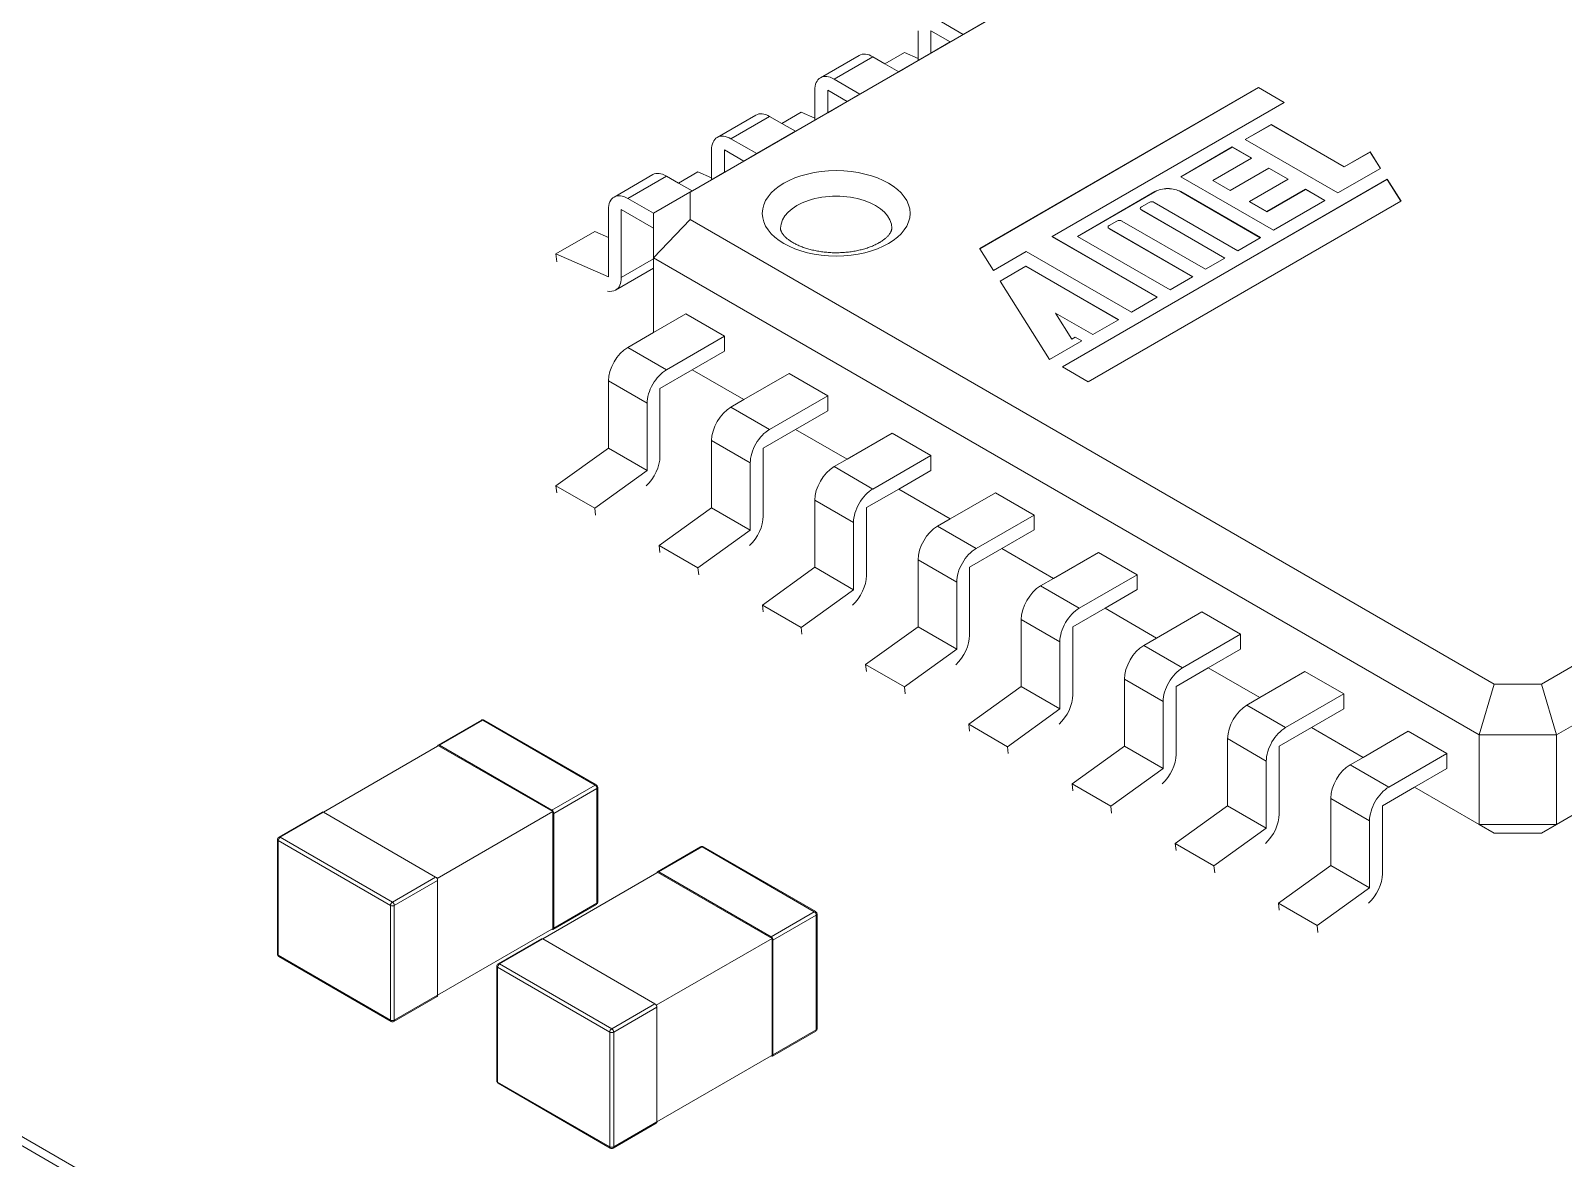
# Model space of a CAD drawing. Header units: millimetres. Extents: x 15 to 415, y 5 to 292.
# Drawn here: x 292.39 to 309.2, y 97.04 to 109.39 of the extents above; entities that cross this region are included whole.
import ezdxf

# ---------------------------------------------------------------- set-up
doc = ezdxf.new("R2010")
doc.units = ezdxf.units.MM
doc.layers.add('Geometries', color=7, linetype='Continuous')

msp = doc.modelspace()

# ---------------------------------------------------------------- linework, layer by layer
at = {"layer": 'Geometries', "linetype": 'Continuous', "lineweight": 15}
for p, q in [((308.439, 112.711), (299.623, 107.621)), ((302.617, 109.35), (303.041, 109.594)), ((302.122, 109.39), (302.122, 109.084)), ((302.263, 109.39), (302.475, 109.268)), ((302.263, 109.39), (302.263, 109.145)), ((302.334, 109.513), (302.617, 109.35)), ((302.263, 109.145), (302.475, 109.268)), ((302.475, 109.268), (302.617, 109.35)), ((301.477, 109.119), (301.052, 108.874)), ((301.627, 109.105), (301.202, 108.86)), ((301.627, 109.105), (301.76, 109.028)), ((301.76, 109.028), (301.972, 109.15)), ((301.91, 108.941), (302.122, 109.064)), ((302.122, 109.084), (301.972, 109.15)), ((302.122, 109.064), (302.263, 109.145)), ((302.122, 109.084), (302.122, 109.064)), ((301.485, 108.696), (301.91, 108.941)), ((301.76, 109.028), (301.91, 108.941)), ((300.99, 108.737), (300.99, 108.431)), ((301.132, 108.737), (301.344, 108.615)), ((301.132, 108.737), (301.132, 108.492)), ((301.202, 108.86), (301.485, 108.696)), ((302.798, 107.003), (305.854, 108.768)), ((302.798, 107.002), (305.854, 108.766)), ((305.854, 108.766), (305.854, 108.768)), ((306.137, 108.604), (305.854, 108.768)), ((306.136, 108.604), (305.854, 108.766)), ((301.132, 108.492), (301.344, 108.615)), ((301.344, 108.615), (301.485, 108.696)), ((303.592, 107.135), (306.136, 108.604)), ((306.136, 108.604), (306.137, 108.604)), ((300.345, 108.466), (299.921, 108.221)), ((300.495, 108.451), (300.071, 108.206)), ((300.495, 108.451), (300.629, 108.374)), ((300.629, 108.374), (300.84, 108.497)), ((300.629, 108.374), (300.778, 108.288)), ((300.778, 108.288), (300.99, 108.411)), ((300.99, 108.431), (300.84, 108.497)), ((300.99, 108.411), (301.132, 108.492)), ((300.99, 108.431), (300.99, 108.411)), ((300.071, 108.206), (300.354, 108.043)), ((300.354, 108.043), (300.778, 108.288)), ((305.709, 108.199), (305.992, 108.362)), ((305.71, 108.198), (305.992, 108.36)), ((305.992, 108.362), (306.794, 107.898)), ((305.992, 108.36), (305.992, 108.362)), ((305.992, 108.36), (306.794, 107.897)), ((299.859, 108.084), (299.859, 107.778)), ((300, 108.084), (300.213, 107.961)), ((300, 108.084), (300, 107.839)), ((300.213, 107.961), (300.354, 108.043)), ((305.002, 107.79), (305.567, 108.117)), ((305.003, 107.79), (305.567, 108.115)), ((305.567, 108.117), (305.78, 107.994)), ((305.567, 108.115), (305.567, 108.117)), ((305.567, 108.115), (305.778, 107.994)), ((305.71, 108.198), (305.709, 108.199)), ((306.724, 107.613), (305.71, 108.198)), ((306.794, 107.898), (307.077, 108.062)), ((306.794, 107.897), (307.077, 108.06)), ((307.077, 108.062), (307.19, 107.882)), ((307.077, 108.06), (307.077, 108.062)), ((307.077, 108.06), (307.19, 107.882)), ((300, 107.839), (300.213, 107.961)), ((305.778, 107.994), (305.355, 107.749)), ((305.969, 107.885), (305.545, 107.64)), ((305.969, 107.884), (305.545, 107.639)), ((305.78, 107.994), (305.778, 107.994)), ((305.969, 107.885), (306.181, 107.763)), ((305.969, 107.884), (305.969, 107.885)), ((305.969, 107.884), (306.179, 107.762)), ((307.19, 107.882), (306.724, 107.613)), ((306.794, 107.897), (306.794, 107.898)), ((307.19, 107.882), (307.19, 107.882)), ((299.214, 107.813), (298.79, 107.568)), ((299.364, 107.798), (298.94, 107.553)), ((299.364, 107.798), (299.497, 107.721)), ((299.497, 107.721), (299.709, 107.843)), ((299.497, 107.721), (299.647, 107.635)), ((299.647, 107.635), (299.859, 107.757)), ((299.859, 107.778), (299.709, 107.843)), ((299.859, 107.757), (300, 107.839)), ((299.859, 107.778), (299.859, 107.757)), ((303.705, 105.706), (307.266, 107.762)), ((303.706, 105.706), (307.266, 107.761)), ((305.003, 107.79), (305.002, 107.79)), ((306.017, 107.204), (305.003, 107.79)), ((305.545, 107.64), (305.355, 107.749)), ((305.355, 107.748), (305.355, 107.749)), ((305.545, 107.639), (305.355, 107.748)), ((306.179, 107.762), (305.757, 107.518)), ((306.181, 107.763), (306.179, 107.762)), ((307.266, 107.762), (307.417, 107.523)), ((307.266, 107.761), (307.266, 107.762)), ((307.266, 107.761), (307.416, 107.523)), ((298.94, 107.553), (299.223, 107.39)), ((299.223, 107.39), (299.647, 107.635)), ((299.623, 107.621), (299.223, 107.39)), ((299.623, 107.621), (299.623, 107.322)), ((303.87, 107.137), (304.719, 107.627)), ((303.872, 107.136), (304.719, 107.625)), ((304.719, 107.625), (304.719, 107.627)), ((305.002, 107.627), (305.875, 107.123)), ((305.002, 107.625), (305.002, 107.627)), ((305.002, 107.625), (305.874, 107.122)), ((305.545, 107.639), (305.545, 107.64)), ((305.946, 107.409), (306.37, 107.653)), ((305.946, 107.407), (306.37, 107.652)), ((306.017, 107.204), (306.581, 107.53)), ((306.582, 107.531), (306.37, 107.653)), ((306.37, 107.652), (306.37, 107.653)), ((306.581, 107.53), (306.37, 107.652)), ((306.581, 107.53), (306.582, 107.531)), ((298.728, 107.431), (298.728, 107.125)), ((298.869, 107.431), (298.869, 106.686)), ((298.869, 107.431), (299.223, 107.227)), ((299.223, 106.9), (299.223, 107.39)), ((299.223, 107.227), (299.223, 107.39)), ((307.416, 107.523), (303.988, 105.543)), ((304.559, 107.443), (304.559, 107.442)), ((304.655, 107.509), (304.57, 107.46)), ((304.57, 107.427), (305.486, 106.898)), ((304.57, 107.425), (304.57, 107.427)), ((304.57, 107.425), (305.485, 106.897)), ((305.628, 106.98), (304.712, 107.509)), ((305.946, 107.409), (305.757, 107.518)), ((305.757, 107.516), (305.757, 107.518)), ((305.946, 107.407), (305.757, 107.516)), ((305.946, 107.407), (305.946, 107.409)), ((307.417, 107.523), (307.416, 107.523)), ((299.623, 107.322), (299.223, 106.9)), ((299.223, 106.89), (299.223, 107.227)), ((299.623, 107.322), (308.439, 102.232)), ((300.615, 107.221), (300.615, 107.225)), ((304.205, 107.239), (304.205, 107.238)), ((304.217, 107.256), (304.302, 107.305)), ((305.133, 106.694), (304.217, 107.223)), ((304.217, 107.221), (304.217, 107.223)), ((305.131, 106.693), (304.217, 107.221)), ((304.358, 107.305), (305.274, 106.776)), ((308.956, 102.232), (317.773, 107.322)), ((298.153, 106.945), (298.578, 107.19)), ((298.728, 107.125), (298.578, 107.19)), ((298.728, 107.125), (298.728, 106.695)), ((304.744, 106.47), (303.592, 107.135)), ((303.592, 107.133), (303.592, 107.135)), ((304.742, 106.469), (303.592, 107.133)), ((303.87, 107.137), (303.872, 107.136)), ((303.872, 107.136), (304.885, 106.551)), ((305.874, 107.122), (305.628, 106.98)), ((305.875, 107.123), (305.874, 107.122)), ((298.162, 106.859), (298.153, 106.945)), ((298.728, 106.695), (298.153, 106.945)), ((298.869, 106.686), (299.223, 106.89)), ((308.274, 101.674), (299.223, 106.9)), ((299.223, 106.9), (299.223, 106.084)), ((299.223, 106.788), (299.223, 106.89)), ((302.798, 107.002), (302.798, 107.003)), ((302.949, 106.763), (302.798, 107.002)), ((302.949, 106.763), (303.309, 106.971)), ((303.309, 106.971), (304.461, 106.306)), ((305.485, 106.897), (305.274, 106.776)), ((305.486, 106.898), (305.485, 106.897)), ((318.173, 106.9), (309.122, 101.674)), ((298.807, 106.548), (299.223, 106.788)), ((299.223, 106.41), (299.223, 106.788)), ((303.022, 106.647), (303.305, 106.811)), ((303.023, 106.646), (303.305, 106.809)), ((303.305, 106.811), (304.32, 106.225)), ((303.305, 106.809), (303.305, 106.811)), ((303.305, 106.809), (304.318, 106.224)), ((304.885, 106.551), (305.131, 106.693)), ((305.131, 106.693), (305.133, 106.694)), ((303.023, 106.646), (303.022, 106.647)), ((303.563, 105.788), (303.023, 106.646)), ((299.223, 106.41), (299.223, 106.084)), ((304.461, 106.306), (304.742, 106.469)), ((304.742, 106.469), (304.744, 106.47)), ((299.223, 106.084), (299.576, 106.288)), ((300, 106.043), (299.576, 106.288)), ((303.628, 106.295), (303.628, 106.297)), ((303.628, 106.297), (303.809, 106.011)), ((304.037, 106.061), (303.628, 106.297)), ((303.628, 106.295), (303.809, 106.01)), ((304.318, 106.224), (304.037, 106.061)), ((304.32, 106.225), (304.318, 106.224)), ((298.94, 105.92), (299.223, 106.084)), ((299.364, 105.675), (300, 106.043)), ((300, 105.879), (300, 106.043)), ((303.846, 106.033), (303.809, 106.011)), ((303.846, 106.031), (303.809, 106.01)), ((303.917, 105.992), (303.846, 106.033)), ((303.846, 106.031), (303.846, 106.033)), ((303.916, 105.991), (303.846, 106.031)), ((298.94, 105.92), (299.364, 105.675)), ((299.647, 105.675), (300, 105.879)), ((303.563, 105.788), (303.916, 105.991)), ((303.809, 106.01), (303.809, 106.011)), ((303.916, 105.991), (303.917, 105.992)), ((303.706, 105.706), (303.705, 105.706)), ((303.988, 105.543), (303.706, 105.706)), ((299.152, 105.308), (298.728, 105.553)), ((298.728, 105.553), (298.728, 104.817)), ((299.293, 105.471), (299.647, 105.675)), ((299.647, 105.675), (300.213, 105.349)), ((300.213, 105.349), (300.708, 105.634)), ((301.132, 105.389), (300.708, 105.634)), ((299.293, 105.471), (299.293, 104.726)), ((300.071, 105.267), (300.213, 105.349)), ((300.495, 105.022), (301.132, 105.389)), ((301.132, 105.226), (301.132, 105.389)), ((299.152, 105.308), (299.152, 104.572)), ((300.071, 105.267), (300.495, 105.022)), ((300.778, 105.022), (301.132, 105.226)), ((300.425, 104.818), (300.778, 105.022)), ((300.778, 105.022), (301.344, 104.695)), ((299.859, 104.9), (299.859, 104.164)), ((300.283, 104.655), (299.859, 104.9)), ((301.344, 104.695), (301.839, 104.981)), ((302.263, 104.736), (301.839, 104.981)), ((298.728, 104.817), (298.153, 104.404)), ((298.728, 104.817), (299.152, 104.572)), ((300.425, 104.818), (300.425, 104.073)), ((301.202, 104.614), (301.344, 104.695)), ((301.627, 104.369), (302.263, 104.736)), ((302.263, 104.573), (302.263, 104.736)), ((299.152, 104.572), (298.578, 104.159)), ((300.283, 104.655), (300.283, 103.919)), ((301.202, 104.614), (301.627, 104.369)), ((301.91, 104.369), (302.263, 104.573)), ((298.153, 104.404), (298.162, 104.328)), ((298.578, 104.159), (298.153, 104.404)), ((301.556, 104.165), (301.91, 104.369)), ((301.91, 104.369), (302.475, 104.042)), ((301.415, 104.001), (300.99, 104.246)), ((300.99, 104.246), (300.99, 103.511)), ((302.475, 104.042), (302.97, 104.328)), ((303.395, 104.083), (302.97, 104.328)), ((298.586, 104.083), (298.578, 104.159)), ((299.859, 104.164), (299.285, 103.751)), ((299.859, 104.164), (300.283, 103.919)), ((301.556, 104.165), (301.556, 103.42)), ((302.334, 103.961), (302.475, 104.042)), ((302.758, 103.716), (303.395, 104.083)), ((303.395, 103.92), (303.395, 104.083)), ((300.283, 103.919), (299.709, 103.506)), ((301.415, 104.001), (301.415, 103.266)), ((302.334, 103.961), (302.758, 103.716)), ((303.041, 103.716), (303.395, 103.92)), ((299.285, 103.751), (299.293, 103.675)), ((299.709, 103.506), (299.285, 103.751)), ((302.687, 103.512), (303.041, 103.716)), ((303.041, 103.716), (303.607, 103.389)), ((303.607, 103.389), (304.102, 103.675)), ((304.526, 103.43), (304.102, 103.675)), ((299.718, 103.43), (299.709, 103.506)), ((300.99, 103.511), (300.416, 103.098)), ((300.99, 103.511), (301.415, 103.266)), ((302.122, 103.593), (302.122, 102.858)), ((302.546, 103.348), (302.122, 103.593)), ((302.687, 103.512), (302.687, 102.766)), ((302.546, 103.348), (302.546, 102.613)), ((303.465, 103.307), (303.607, 103.389)), ((303.889, 103.062), (304.526, 103.43)), ((304.526, 103.267), (304.526, 103.43)), ((301.415, 103.266), (300.84, 102.853)), ((303.465, 103.307), (303.889, 103.062)), ((304.172, 103.062), (304.526, 103.267)), ((300.84, 102.853), (300.416, 103.098)), ((300.416, 103.098), (300.425, 103.022)), ((303.819, 102.858), (304.172, 103.062)), ((304.172, 103.062), (304.738, 102.736)), ((304.738, 102.736), (305.233, 103.022)), ((305.657, 102.777), (305.233, 103.022)), ((300.849, 102.777), (300.84, 102.853)), ((302.122, 102.858), (301.547, 102.445)), ((302.122, 102.858), (302.546, 102.613)), ((303.677, 102.695), (303.253, 102.94)), ((303.253, 102.94), (303.253, 102.204)), ((303.819, 102.858), (303.819, 102.113)), ((303.677, 102.695), (303.677, 101.959)), ((304.597, 102.654), (304.738, 102.736)), ((305.021, 102.409), (305.657, 102.777)), ((305.657, 102.613), (305.657, 102.777)), ((294.728, 95.771), (282.919, 102.589)), ((294.878, 95.786), (283.069, 102.604)), ((302.546, 102.613), (301.972, 102.2)), ((304.597, 102.654), (305.021, 102.409)), ((305.304, 102.409), (305.657, 102.613)), ((301.972, 102.2), (301.547, 102.445)), ((301.547, 102.445), (301.556, 102.368)), ((304.95, 102.205), (305.304, 102.409)), ((305.304, 102.409), (305.869, 102.083)), ((305.869, 102.083), (306.364, 102.368)), ((306.789, 102.124), (306.364, 102.368)), ((301.98, 102.124), (301.972, 102.2)), ((303.253, 102.204), (302.679, 101.791)), ((303.253, 102.204), (303.677, 101.959)), ((304.809, 102.042), (304.384, 102.287)), ((304.384, 102.287), (304.384, 101.551)), ((304.95, 102.205), (304.95, 101.46)), ((308.439, 102.232), (308.274, 101.674)), ((308.439, 102.232), (308.956, 102.232)), ((309.122, 101.674), (308.956, 102.232)), ((304.809, 102.042), (304.809, 101.306)), ((305.728, 102.001), (305.869, 102.083)), ((305.728, 102.001), (306.152, 101.756)), ((306.152, 101.756), (306.789, 102.124)), ((306.789, 101.96), (306.789, 102.124)), ((297.335, 101.837), (296.861, 101.564)), ((297.35, 101.836), (296.876, 101.562)), ((298.581, 101.126), (297.35, 101.836)), ((298.596, 101.127), (297.365, 101.837)), ((303.677, 101.959), (303.103, 101.546)), ((306.435, 101.756), (306.789, 101.96)), ((303.103, 101.546), (302.679, 101.791)), ((302.679, 101.791), (302.687, 101.715)), ((306.082, 101.552), (306.435, 101.756)), ((306.435, 101.756), (307.001, 101.429)), ((307.001, 101.429), (307.496, 101.715)), ((307.92, 101.47), (307.496, 101.715)), ((309.122, 101.674), (308.274, 101.674)), ((308.274, 100.695), (308.274, 101.674)), ((309.122, 101.674), (309.122, 100.695)), ((295.604, 100.828), (296.855, 101.55)), ((296.855, 101.55), (296.866, 101.556)), ((296.866, 101.556), (298.117, 100.834)), ((296.876, 101.562), (298.107, 100.852)), ((303.112, 101.47), (303.103, 101.546)), ((304.384, 101.551), (303.81, 101.138)), ((304.384, 101.551), (304.809, 101.306)), ((305.94, 101.389), (305.516, 101.634)), ((305.516, 101.634), (305.516, 100.898)), ((306.082, 101.552), (306.082, 100.807)), ((305.94, 101.389), (305.94, 100.653)), ((306.859, 101.348), (307.001, 101.429)), ((306.859, 101.348), (307.284, 101.103)), ((307.284, 101.103), (307.92, 101.47)), ((307.92, 101.307), (307.92, 101.47)), ((304.809, 101.306), (304.234, 100.893)), ((307.566, 101.103), (307.92, 101.307)), ((298.107, 100.852), (298.581, 101.126)), ((298.602, 101.089), (298.128, 100.815)), ((298.602, 99.831), (298.602, 101.089)), ((298.611, 99.844), (298.611, 101.101)), ((304.234, 100.893), (303.81, 101.138)), ((303.81, 101.138), (303.819, 101.062)), ((307.071, 100.735), (306.647, 100.98)), ((306.647, 100.98), (306.647, 100.245)), ((307.213, 100.899), (307.566, 101.103)), ((307.566, 101.103), (308.274, 100.695)), ((309.122, 100.695), (309.829, 101.103)), ((295.589, 100.829), (295.115, 100.555)), ((295.604, 100.828), (295.13, 100.554)), ((296.834, 100.117), (295.604, 100.828)), ((296.849, 100.101), (298.117, 100.834)), ((298.117, 100.834), (298.117, 99.552)), ((298.128, 100.815), (298.128, 99.558)), ((304.243, 100.817), (304.234, 100.893)), ((305.516, 100.898), (304.942, 100.485)), ((305.516, 100.898), (305.94, 100.653)), ((307.213, 100.899), (307.213, 100.154)), ((305.94, 100.653), (305.366, 100.24)), ((307.071, 100.735), (307.071, 100)), ((308.274, 100.695), (309.122, 100.695)), ((308.274, 100.695), (308.439, 100.599)), ((309.122, 100.695), (308.956, 100.599)), ((295.1, 100.529), (295.1, 99.272)), ((296.339, 99.807), (295.109, 100.517)), ((295.109, 100.517), (295.109, 99.26)), ((295.13, 100.554), (296.36, 99.844)), ((305.366, 100.24), (304.942, 100.485)), ((304.942, 100.485), (304.95, 100.409)), ((308.956, 100.599), (308.439, 100.599)), ((299.739, 100.449), (299.266, 100.176)), ((299.754, 100.448), (299.281, 100.174)), ((300.985, 99.737), (299.754, 100.448)), ((301, 99.739), (299.769, 100.449)), ((298.008, 99.439), (299.259, 100.162)), ((299.259, 100.162), (299.27, 100.168)), ((299.27, 100.168), (300.522, 99.446)), ((299.281, 100.174), (300.511, 99.464)), ((305.374, 100.164), (305.366, 100.24)), ((306.647, 100.245), (306.073, 99.832)), ((306.647, 100.245), (307.071, 100)), ((296.36, 99.844), (296.834, 100.117)), ((296.855, 100.08), (296.381, 99.807)), ((296.855, 98.823), (296.855, 100.08)), ((307.071, 100), (306.497, 99.587)), ((296.339, 98.549), (296.339, 99.807)), ((296.381, 99.807), (296.381, 98.549)), ((298.122, 99.544), (298.596, 99.818)), ((298.128, 99.558), (298.602, 99.831)), ((306.073, 99.832), (306.082, 99.756)), ((306.497, 99.587), (306.073, 99.832)), ((300.511, 99.464), (300.985, 99.737)), ((301.006, 99.701), (300.532, 99.427)), ((301.006, 98.443), (301.006, 99.701)), ((301.015, 98.456), (301.015, 99.713)), ((298.107, 99.546), (296.855, 98.823)), ((298.117, 99.552), (298.107, 99.546)), ((306.506, 99.511), (306.497, 99.587)), ((297.993, 99.441), (297.519, 99.167)), ((298.008, 99.439), (297.534, 99.166)), ((299.238, 98.729), (298.008, 99.439)), ((299.253, 98.713), (300.522, 99.446)), ((300.522, 99.446), (300.522, 98.164)), ((300.532, 99.427), (300.532, 98.17)), ((295.109, 99.26), (296.339, 98.549)), ((295.115, 99.246), (296.345, 98.536)), ((297.504, 99.141), (297.504, 97.884)), ((297.534, 99.166), (298.764, 98.456)), ((298.743, 98.419), (297.513, 99.129)), ((297.513, 99.129), (297.513, 97.872)), ((296.375, 98.536), (296.849, 98.809)), ((296.381, 98.549), (296.855, 98.823)), ((298.764, 98.456), (299.238, 98.729)), ((299.259, 98.692), (298.786, 98.419)), ((299.259, 97.435), (299.259, 98.692)), ((298.743, 97.161), (298.743, 98.419)), ((298.786, 98.419), (298.786, 97.161)), ((300.526, 98.156), (301, 98.43)), ((300.532, 98.17), (301.006, 98.443)), ((300.511, 98.158), (299.259, 97.435)), ((300.522, 98.164), (300.511, 98.158)), ((297.513, 97.872), (298.743, 97.161)), ((297.519, 97.858), (298.749, 97.148)), ((298.779, 97.148), (299.253, 97.421)), ((298.786, 97.161), (299.259, 97.435))]:
    msp.add_line(p, q, dxfattribs=at)
at = {"layer": 'Geometries', "linetype": 'Continuous', "lineweight": 15, "flags": 128}
for points in [[(301.697, 107.068), (301.693, 107.065), (301.683, 107.06), (301.674, 107.055), (301.664, 107.05), (301.654, 107.045), (301.643, 107.04), (301.633, 107.036), (301.622, 107.031), (301.611, 107.026), (301.599, 107.022), (301.588, 107.018), (301.576, 107.013), (301.564, 107.009), (301.551, 107.005), (301.539, 107.001), (301.526, 106.998), (301.513, 106.994), (301.5, 106.991), (301.487, 106.988), (301.473, 106.984), (301.46, 106.981), (301.446, 106.979), (301.432, 106.976), (301.418, 106.974), (301.404, 106.971), (301.389, 106.969), (301.375, 106.967), (301.36, 106.965), (301.346, 106.964), (301.331, 106.962), (301.316, 106.961), (301.301, 106.96), (301.286, 106.959), (301.272, 106.959), (301.257, 106.958), (301.242, 106.958), (301.227, 106.958), (301.212, 106.958), (301.197, 106.958), (301.182, 106.958), (301.167, 106.959), (301.152, 106.96), (301.137, 106.961), (301.122, 106.962), (301.107, 106.963), (301.093, 106.965), (301.078, 106.967), (301.064, 106.969), (301.049, 106.971), (301.035, 106.973), (301.021, 106.975), (301.007, 106.978), (300.993, 106.981), (300.979, 106.984), (300.966, 106.987), (300.952, 106.99), (300.939, 106.993), (300.926, 106.997), (300.913, 107), (300.901, 107.004), (300.888, 107.008), (300.876, 107.012), (300.864, 107.016), (300.852, 107.021), (300.841, 107.025), (300.83, 107.03), (300.819, 107.034), (300.808, 107.039), (300.798, 107.044), (300.787, 107.049), (300.778, 107.054), (300.768, 107.059), (300.759, 107.064), (300.75, 107.069), (300.741, 107.074), (300.732, 107.08), (300.724, 107.085), (300.717, 107.09), (300.709, 107.095), (300.702, 107.101), (300.695, 107.106), (300.688, 107.111), (300.682, 107.117), (300.676, 107.122), (300.67, 107.127), (300.665, 107.132), (300.66, 107.137), (300.655, 107.142), (300.651, 107.148), (300.647, 107.152), (300.643, 107.157), (300.639, 107.162), (300.636, 107.167), (300.633, 107.171), (300.63, 107.176), (300.628, 107.18), (300.625, 107.185), (300.623, 107.189), (300.622, 107.193), (300.62, 107.197), (300.619, 107.201), (300.617, 107.205), (300.616, 107.209), (300.616, 107.213), (300.615, 107.217), (300.615, 107.221), (300.615, 107.221)], [(301.834, 107.222), (301.834, 107.22), (301.834, 107.216), (301.833, 107.212), (301.832, 107.208), (301.831, 107.204), (301.83, 107.2), (301.829, 107.196), (301.827, 107.191), (301.825, 107.187), (301.822, 107.182), (301.82, 107.178), (301.817, 107.173), (301.814, 107.169), (301.811, 107.164), (301.807, 107.159), (301.804, 107.154), (301.799, 107.149), (301.795, 107.144), (301.79, 107.139), (301.785, 107.134), (301.78, 107.129), (301.774, 107.123), (301.769, 107.118), (301.762, 107.113), (301.756, 107.107), (301.749, 107.102), (301.742, 107.097), (301.734, 107.091), (301.727, 107.086), (301.719, 107.081), (301.71, 107.076), (301.702, 107.07), (301.697, 107.068)], [(301.834, 107.225), (301.834, 107.225), (301.834, 107.222)]]:
    msp.add_lwpolyline(points, dxfattribs=at)
at = {"layer": 'Geometries', "linetype": 'Continuous', "lineweight": 15}
for centre, start, end in [((297.35, 101.811), 60, 120), ((298.581, 101.101), 360, 60), ((295.13, 100.529), 120, 180), ((299.754, 100.423), 60, 120), ((298.581, 99.844), 300, 360), ((300.985, 99.713), 360, 60), ((295.13, 99.272), 180, 240), ((297.534, 99.141), 120, 180), ((296.36, 98.562), 240, 300), ((300.985, 98.456), 300, 360), ((297.534, 97.884), 180, 240), ((298.764, 97.174), 240, 300)]:
    msp.add_arc(centre, 0.03, start, end, dxfattribs=at)
for centre, major_axis, start_param, end_param in [((301.627, 108.86), (-0.15, 0.26), 5.497787, 6.283185), ((301.202, 108.615), (0.15, -0.26), 3.141593, 3.926991), ((301.202, 108.615), (0.15, -0.26), 2.356194, 3.141593), ((300.495, 108.206), (-0.15, 0.26), 5.497787, 6.283185), ((300.071, 107.961), (0.15, -0.26), 3.141593, 3.926991), ((300.071, 107.961), (0.15, -0.26), 2.356194, 3.141593), ((299.364, 107.553), (-0.15, 0.26), 5.497787, 6.283185), ((298.94, 107.308), (0.15, -0.26), 3.141593, 3.926991), ((298.94, 107.308), (0.15, -0.26), 2.356194, 3.141593), ((301.225, 107.225), (0.61, 0), 6.283185, 9.424801), ((304.86, 107.544), (0.2, 0), 0.785398, 2.356195), ((304.86, 107.545), (0.2, 0), 0.785398, 2.356195), ((304.599, 107.443), (-0.04, 0), 5.497787, 6.283185), ((304.599, 107.443), (-0.04, 0), 0, 0.785398), ((304.599, 107.442), (-0.04, 0), 6.283185, 7.068583), ((304.684, 107.492), (-0.04, 0), 3.926991, 5.497787), ((304.245, 107.239), (0.04, 0), 2.356195, 3.141593), ((304.245, 107.239), (0.04, 0), 3.141593, 3.926991), ((304.245, 107.238), (0.04, 0), 3.141593, 3.926991), ((304.33, 107.288), (-0.04, 0), 3.926991, 5.497787), ((298.657, 106.808), (0.15, -0.26), 5.788039, 6.283185), ((298.657, 106.808), (0.15, -0.26), 0, 0.785398), ((298.94, 105.675), (-0.15, -0.26), 3.926991, 5.497787), ((299.364, 105.43), (0.15, 0.26), 0.785398, 2.356195), ((300.071, 105.022), (-0.15, -0.26), 3.926991, 5.497787), ((300.495, 104.777), (0.15, 0.26), 0.785398, 2.356195), ((299.081, 104.604), (0.15, 0.26), 4.217245, 5.497787), ((301.202, 104.369), (-0.15, -0.26), 3.926991, 5.497787), ((301.627, 104.124), (0.15, 0.26), 0.785398, 2.356195), ((300.213, 103.95), (0.15, 0.26), 4.217245, 5.497787), ((302.334, 103.716), (-0.15, -0.26), 3.926991, 5.497787), ((302.758, 103.471), (0.15, 0.26), 0.785398, 2.356195), ((301.344, 103.297), (0.15, 0.26), 4.217246, 5.497787), ((303.465, 103.062), (-0.15, -0.26), 3.926991, 5.497787), ((303.889, 102.818), (0.15, 0.26), 0.785398, 2.356195), ((302.475, 102.644), (0.15, 0.26), 4.217247, 5.497787), ((304.597, 102.409), (-0.15, -0.26), 3.926991, 5.497787), ((305.021, 102.164), (0.15, 0.26), 0.785398, 2.356195), ((303.607, 101.991), (0.15, 0.26), 4.217248, 5.497787), ((305.728, 101.756), (-0.15, -0.26), 3.926991, 5.497787), ((297.35, 101.811), (-0.015, 0.026), 5.497787, 6.283185), ((297.35, 101.811), (-0.015, -0.026), 3.141593, 3.926991), ((306.152, 101.511), (0.15, 0.26), 0.785398, 2.356195), ((296.876, 101.538), (0.015, -0.026), 3.141593, 3.926991), ((296.876, 101.538), (0.015, -0.026), 2.356194, 3.141593), ((304.738, 101.338), (0.15, 0.26), 4.217249, 5.497787), ((306.859, 101.103), (-0.15, -0.26), 3.926991, 5.497787), ((298.581, 101.101), (-0.015, -0.026), 3.141593, 3.926991), ((298.581, 101.101), (-0.015, 0.026), 3.926991, 5.497787), ((298.581, 101.101), (-0.03, 0), 2.356195, 3.141593), ((307.284, 100.858), (0.15, 0.26), 0.785398, 2.356195), ((295.604, 100.803), (-0.015, 0.026), 5.497787, 6.283185), ((298.107, 100.828), (0.015, -0.026), 0.785398, 2.356194), ((305.869, 100.684), (0.15, 0.26), 4.217249, 5.497787), ((295.13, 100.529), (-0.03, 0), 6.283185, 7.068584), ((295.13, 100.529), (-0.015, -0.026), 3.926991, 5.497787), ((295.13, 100.529), (0.015, -0.026), 2.356194, 3.141593), ((299.754, 100.423), (-0.015, 0.026), 5.497787, 6.283185), ((299.754, 100.423), (-0.015, -0.026), 3.141593, 3.926991), ((299.281, 100.15), (0.015, -0.026), 3.141593, 3.926991), ((299.281, 100.15), (0.015, -0.026), 2.356194, 3.141593), ((307.001, 100.031), (0.15, 0.26), 4.21725, 5.497787), ((296.834, 100.093), (-0.015, 0.026), 4.712389, 5.497787), ((296.834, 100.093), (-0.015, 0.026), 3.926991, 4.712389), ((296.36, 99.819), (-0.015, -0.026), 3.926991, 5.497787), ((296.36, 99.819), (-0.03, 0), 0.785398, 2.356195), ((296.36, 99.819), (0.015, -0.026), 0.785398, 2.356194), ((298.581, 99.844), (-0.015, 0.026), 3.141593, 3.926991), ((298.581, 99.844), (-0.03, 0), 2.356195, 3.141593), ((300.985, 99.713), (-0.015, -0.026), 3.141593, 3.926991), ((300.985, 99.713), (-0.015, 0.026), 3.926991, 5.497787), ((300.985, 99.713), (-0.03, 0), 2.356195, 3.141593), ((298.107, 99.57), (0.015, -0.026), 5.497787, 6.283185), ((298.107, 99.57), (0.015, -0.026), 0, 0.785398), ((298.008, 99.415), (-0.015, 0.026), 5.497787, 6.283185), ((300.511, 99.439), (0.015, -0.026), 0.785398, 2.356194), ((295.13, 99.272), (-0.03, 0), 0, 0.785398), ((295.13, 99.272), (-0.015, -0.026), 5.497787, 6.283185), ((297.534, 99.141), (-0.03, 0), 6.283185, 7.068584), ((297.534, 99.141), (-0.015, -0.026), 3.926991, 5.497787), ((297.534, 99.141), (0.015, -0.026), 2.356194, 3.141593), ((296.834, 98.835), (-0.015, 0.026), 3.141593, 3.926991), ((299.238, 98.705), (-0.015, 0.026), 4.712389, 5.497787), ((299.238, 98.705), (-0.015, 0.026), 3.926991, 4.712389), ((296.36, 98.562), (-0.03, 0), 0.785398, 2.356195), ((296.36, 98.562), (-0.015, -0.026), 5.497787, 6.283185), ((296.36, 98.562), (0.015, -0.026), 0, 0.785398), ((298.764, 98.431), (-0.015, -0.026), 3.926991, 5.497787), ((298.764, 98.431), (-0.03, 0), 0.785398, 2.356195), ((298.764, 98.431), (0.015, -0.026), 0.785398, 2.356194), ((300.985, 98.456), (-0.015, 0.026), 3.141593, 3.926991), ((300.985, 98.456), (-0.03, 0), 2.356195, 3.141593), ((300.511, 98.182), (0.015, -0.026), 5.497787, 6.283185), ((300.511, 98.182), (0.015, -0.026), 0, 0.785398), ((297.534, 97.884), (-0.03, 0), 6.283185, 7.068584), ((297.534, 97.884), (-0.015, -0.026), 5.497787, 6.283185), ((299.238, 97.447), (-0.015, 0.026), 3.141593, 3.926991), ((298.764, 97.174), (-0.03, 0), 0.785398, 2.356195), ((298.764, 97.174), (-0.015, -0.026), 5.497787, 6.283185), ((298.764, 97.174), (0.015, -0.026), 0, 0.785398)]:
    msp.add_ellipse(centre, major_axis=major_axis, ratio=0.57735, start_param=start_param, end_param=end_param, dxfattribs=at)
msp.add_ellipse((301.225, 107.389), major_axis=(-0.81, 0), ratio=0.57735, dxfattribs=at)

doc.saveas('drawing.dxf')
